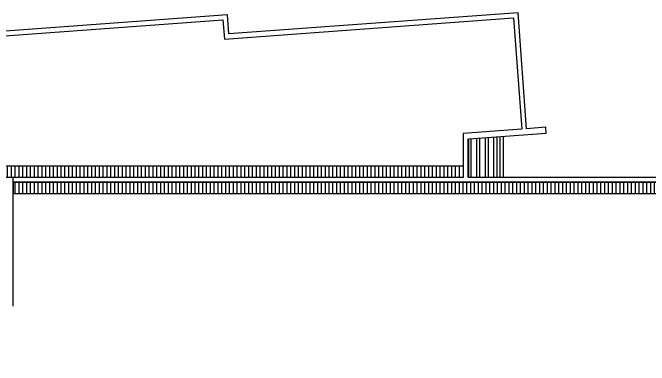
# Model space of a CAD drawing. Header units: millimetres. Extents: x 9899 to 72000, y 13200 to 39751.
# Drawn here: x 43335 to 59961, y 30541 to 39751 of the extents above; entities that cross this region are included whole.
import ezdxf

# ---------------------------------------------------------------- set-up
doc = ezdxf.new("R2010")
doc.units = ezdxf.units.MM
doc.header["$MEASUREMENT"] = 0
for name, color, linetype in [('channel', 8, 'Continuous'), ('DLN314__', 8, 'Continuous'), ('hatch', 8, 'Continuous'), ('parapet', 8, 'Continuous')]:
    doc.layers.add(name, color=color, linetype=linetype)

msp = doc.modelspace()

# ---------------------------------------------------------------- hatches: boundary and pattern name
at = {"layer": 'channel'}
h = msp.add_hatch(dxfattribs=at)
h.set_pattern_fill('ANSI31', color=256, scale=800, angle=45)
h.set_pattern_definition([(90, (1.372289261780679e-05, 100.0000015788828), (-100, 2.131628207280301e-14), [])])
h.paths.add_polyline_path([(18875.04253213033, 35450.00022420927), (18875.04253213033, 35750.00022420927), (55100.00000151018, 35749.99996825081), (55100.01205238396, 35450.32554796623)])
h = msp.add_hatch(dxfattribs=at)
h.set_pattern_fill('ANSI31', color=256, scale=800, angle=45)
h.set_pattern_definition([(90, (0, 5.820766091346741e-11), (-100, 2.131628207280301e-14), [])])
edge = h.paths.add_edge_path()
edge.add_line((43349.97559142168, 35324.99219261465), (43349.97559142168, 35024.99219261465))
edge.add_line((43349.97559142168, 35024.99219261465), (63974.99545539325, 35024.99219261465))
edge.add_line((63974.99545539325, 35024.99219261465), (63974.99545539325, 35324.99219261465))
edge.add_line((63974.99545539325, 35324.99219261465), (43349.97280488591, 35324.9921926145))
at = {"layer": 'hatch', "ltscale": 375}
h = msp.add_hatch(dxfattribs=at)
h.set_pattern_fill('STEEL', color=256, scale=1800, angle=225.000000000574, style=0)
h.set_pattern_definition([(270, (55229.52273962197, 35450.00000218921), (225, 2.254139985780057e-09), []), (270, (55309.07225250625, 35370.45048930652), (225, 2.254139985780057e-09), [])])
h.paths.add_polyline_path([(55229.52273962198, 35450.0001274188), (56129.52273964284, 35450.00000218921), (56129.52273964283, 36525.73423006321), (55229.52273962198, 36459.73421900595)])

# ---------------------------------------------------------------- linework, layer by layer
at = {"layer": 'channel', "ltscale": 1000}
msp.add_lwpolyline([(18875.04253213033, 35450.00022420927), (18875.04253213033, 35750.00022420927), (55100.00000151018, 35749.99996825081), (55100.01205238396, 35450.32554796623)], close=True, dxfattribs=at)
msp.add_lwpolyline([(43349.97559142168, 35324.99219261465), (43349.97559142168, 35024.99219261465), (63974.99545539325, 35024.99219261465), (63974.99545539325, 35324.99219261465), (43349.97280488588, 35324.99219261453)], dxfattribs=at)
at = {"layer": 'DLN314__'}
for p, q in [((56068.94687903947, 35450.00001610362), (56068.94687903947, 36519.79033341816)), ((56150.00000153105, 35450.00001610362), (56150.00000153105, 36525.73423006322)), ((56150.00000153105, 35450.00001610362), (56150.00000153105, 36525.73423006322))]:
    msp.add_line(p, q, dxfattribs=at)
at = {"layer": 'parapet'}
msp.add_line((43349.97470399703, 32081.19856647473), (43349.97562562086, 35450.00008582628), dxfattribs=at)
for points in [[(64100.00000287927, 28799.95452038317), (64100.00000287927, 35249.91289711547), (65999.98892176118, 35249.91424114526), (65999.98877639523, 35449.99863162254), (55250.00000151018, 35450.0001274188), (55250.00000151018, 36459.73421900595), (57267.29647673407, 36607.66931863647), (57256.30919137197, 36757.26637690364), (56755.16219239359, 36720.5155908224), (56532.90374994892, 39751.31022292174), (48977.92507738489, 39197.27152373649), (48941.36380354068, 39695.83435057822), (27977.93056988002, 38158.51593047271)], [(55099.98789065584, 35450.0001274188), (18875.04523371027, 35450.00022423944), (18875.02798236649, 37365.69520759548), (25136.8004235487, 37824.89193020271), (25100.23823181021, 38323.49220476674), (27803.75180315783, 38521.74989987592), (27840.31399493248, 38023.14962531453), (48825.83619107664, 39562.08817748764), (48862.40362764185, 39063.46432701717), (56417.38115029786, 39617.49610481839), (56630.43927630167, 36712.15804570665), (55100.00000151018, 36599.92583231567), (55100.00000151018, 35450.0001274188)], [(43349.9728175998, 35324.99219261449), (63974.99545539324, 35324.99326854655), (63974.99545539324, 28649.99259876682), (65049.99879733207, 28649.70471944696), (65049.99877465716, 27099.999703308), (63975.00000090184, 27099.99700549165), (63975.00000053266, 20124.997861809), (59623.35711604742, 20125.00553080988)]]:
    msp.add_lwpolyline(points, dxfattribs=at)

doc.saveas('drawing.dxf')
